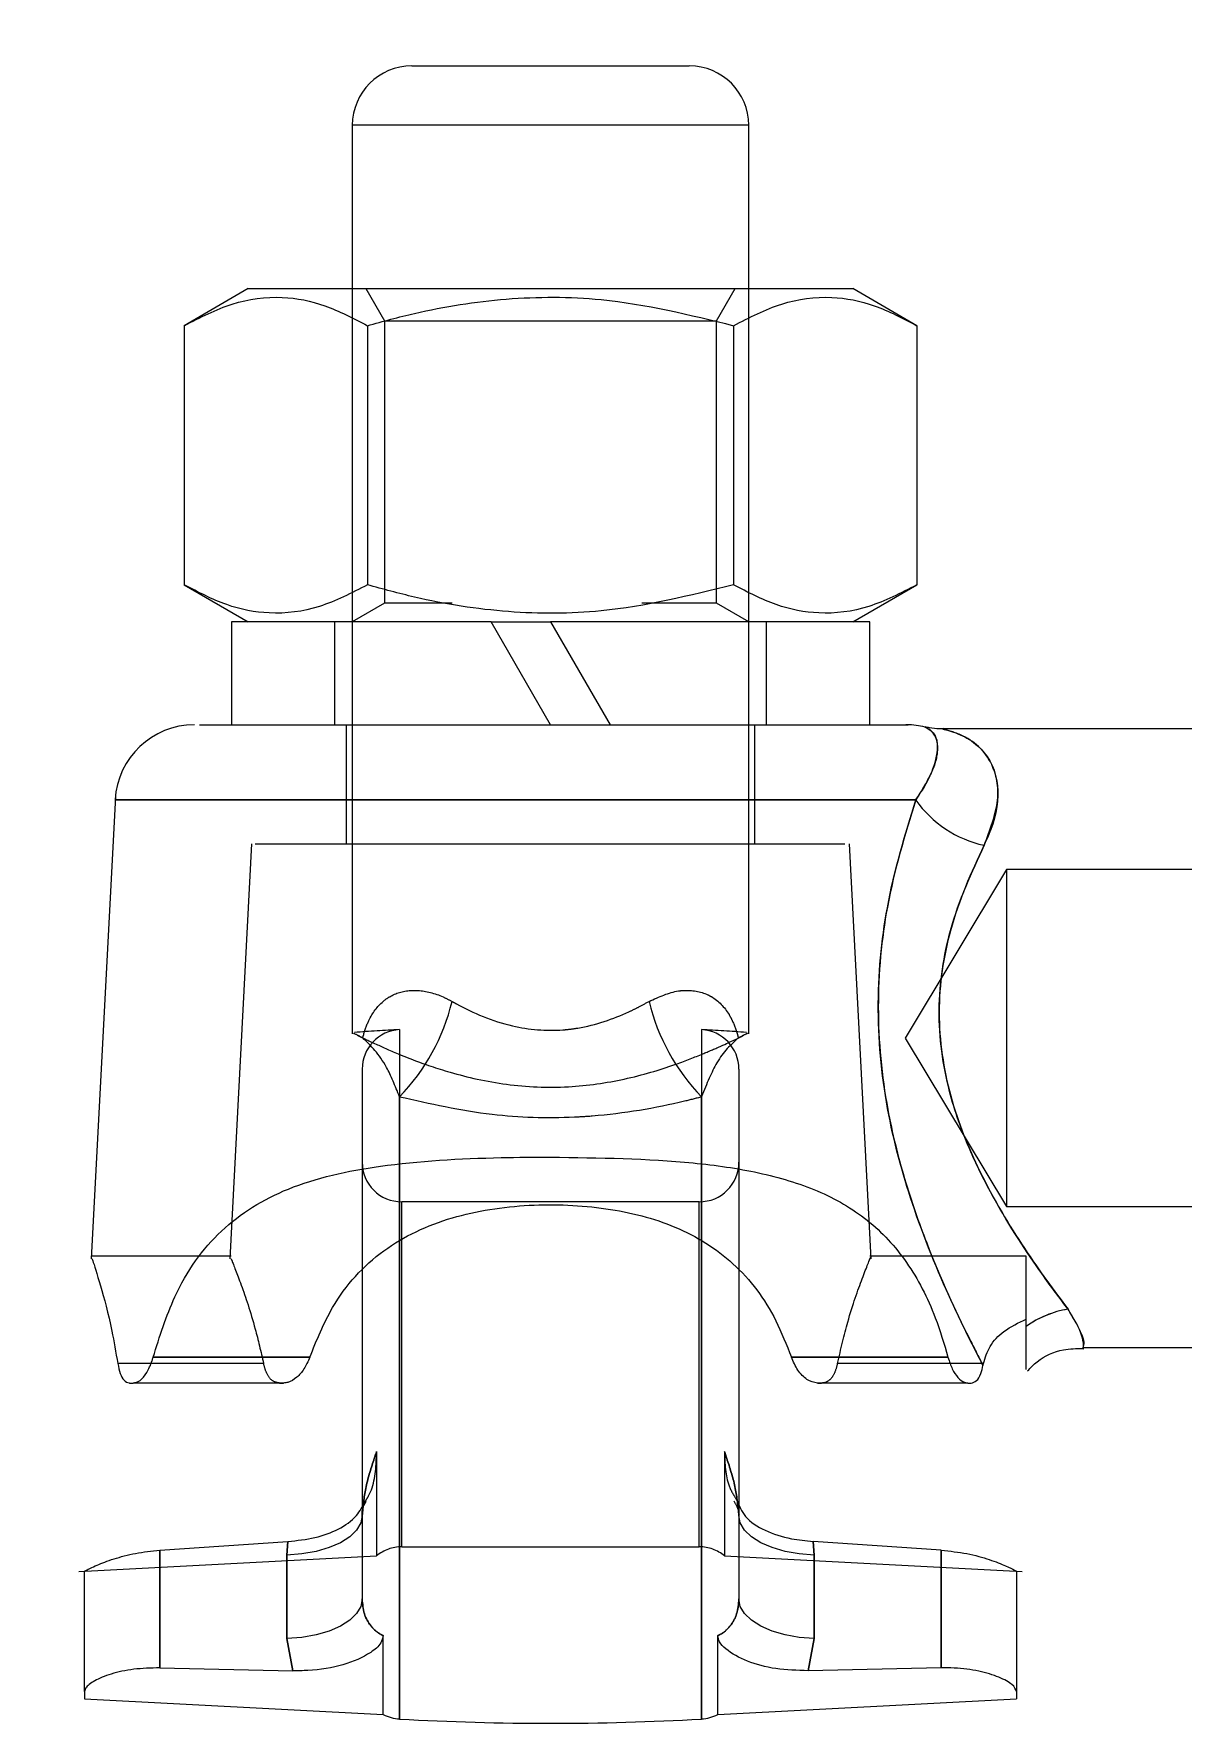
# Model space of a CAD drawing. Header units: millimetres. Extents: x 89051 to 218395, y -330386 to -125649.
# Drawn here: x 100499.5 to 100608, y -129227 to -129067.3 of the extents above; entities that cross this region are included whole.
import ezdxf

# ---------------------------------------------------------------- set-up
doc = ezdxf.new("R2010")
doc.units = ezdxf.units.MM
doc.header["$LTSCALE"] = 13
doc.linetypes.add('CENTER', pattern=[50.8, 31.75, -6.35, 6.35, -6.35])
doc.linetypes.add('HIDDEN', pattern=[9.525, 6.35, -3.175])
doc.layers.get('0').update_dxf_attribs({"color": 1, "linetype": 'CENTER'})
doc.layers.add('标注、文本', color=3, linetype='Continuous', lineweight=25)
doc.styles.get("Standard").update_dxf_attribs({"font": 'gbenor.shx', "bigfont": 'gbcbig.shx'})
doc.dimstyles.new('1-15', dxfattribs={"dimscale": 20, "dimtxt": 3.5, "dimasz": 2, "dimexe": 1.5, "dimexo": 0.5, "dimgap": 0.5, "dimtad": 1, "dimtoh": 1, "dimdec": 1, "dimdsep": 46, "dimtxsty": 'Standard', "dimcen": 2.5, "dimclrd": 3, "dimclre": 3, "dimclrt": 3, "dimadec": 0, "dimazin": 2, "dimtfac": 1, "dimtdec": 1, "dimtmove": 0, "dimatfit": 2, "dimfxl": 1, "dimarcsym": 0})

# ---------------------------------------------------------------- blocks, each defined once
blk = doc.blocks.new('*D558')
at = {"layer": 'Defpoints', "color": 0, "transparency": 16777216}
for p in [(100529.63, -129040.95), (100529.63, -129075.92), (100567.13, -129075.92)]:
    blk.add_point(p, dxfattribs=at)
at = {"layer": '标注、文本', "color": 3, "lineweight": -2, "transparency": 16777216}
for p, q in [((100529.63, -129065.92), (100529.63, -129010.95)), ((100567.13, -129065.92), (100567.13, -129010.95)), ((100489.63, -129040.95), (100324.59, -129040.95)), ((100567.13, -129040.95), (100529.63, -129040.95)), ((100607.13, -129040.95), (100647.13, -129040.95))]:
    blk.add_line(p, q, dxfattribs=at)
at = {"layer": '标注、文本', "color": 3, "transparency": 16777216}
for points in [[(100489.63, -129034.28), (100489.63, -129047.62), (100529.63, -129040.95)], [(100607.13, -129034.28), (100607.13, -129047.62), (100567.13, -129040.95)]]:
    blk.add_solid(points, dxfattribs=at)
at = {"layer": '标注、文本', "color": 3, "transparency": 16777216, "insert": (100387.11, -128995.95), "char_height": 70, "attachment_point": 5}
blk.add_mtext('M10', dxfattribs=at)

msp = doc.modelspace()

# ---------------------------------------------------------------- linework, layer by layer
at = {"color": 7, "linetype": 'Continuous', "lineweight": 15}
for p, q in [((100535.26, -129070.29), (100561.51, -129070.29)), ((100529.63, -129075.92), (100529.63, -129091.37)), ((100567.13, -129091.37), (100567.13, -129075.92)), ((100519.79, -129091.37), (100513.74, -129094.87)), ((100519.79, -129091.37), (100576.98, -129091.37)), ((100583.03, -129094.87), (100576.98, -129091.37)), ((100513.74, -129094.87), (100513.74, -129119.38)), ((100531.06, -129094.87), (100531.06, -129119.38)), ((100565.7, -129094.87), (100565.7, -129119.38)), ((100583.03, -129094.87), (100583.03, -129119.38)), ((100513.74, -129119.38), (100519.79, -129122.87)), ((100576.98, -129122.87), (100583.03, -129119.38)), ((100518.2, -129122.87), (100518.2, -129132.62)), ((100542.76, -129122.87), (100518.2, -129122.87)), ((100542.76, -129122.87), (100548.38, -129122.87)), ((100548.38, -129132.62), (100542.76, -129122.87)), ((100548.38, -129122.87), (100554.01, -129132.62)), ((100578.57, -129122.87), (100548.38, -129122.87)), ((100578.57, -129132.62), (100578.57, -129122.87)), ((100621.1, -129133), (100585.5, -129133)), ((100507.23, -129139.4), (100504.94, -129183.13)), ((100530.57, -129184.6), (100530.57, -129215.29)), ((100566.2, -129184.32), (100566.2, -129215.29)), ((100593.38, -129189.53), (100593.38, -129188.82)), ((100510.8, -129192.44), (100525.61, -129192.44)), ((100571.16, -129192.44), (100585.97, -129192.44)), ((100598.71, -129191.5), (100621.1, -129191.5)), ((100589.28, -129193.21), (100589.32, -129193.03)), ((100508.62, -129194.87), (100508.91, -129194.87)), ((100523.13, -129194.87), (100508.91, -129194.87)), ((100587.86, -129194.87), (100573.64, -129194.87)), ((100587.86, -129194.87), (100588.15, -129194.87)), ((100511.43, -129210.68), (100523.55, -129209.86)), ((100523.46, -129211.14), (100523.55, -129209.86)), ((100585.34, -129210.68), (100573.22, -129209.86)), ((100573.22, -129209.86), (100573.3, -129211.14)), ((100511.43, -129210.68), (100511.43, -129221.81)), ((100523.46, -129219.03), (100523.46, -129211.14)), ((100573.3, -129211.14), (100573.3, -129219.03)), ((100585.34, -129221.81), (100585.34, -129210.68)), ((100504.32, -129224.03), (100504.32, -129212.68)), ((100592.45, -129212.68), (100592.45, -129224.03)), ((100524.01, -129222.08), (100523.46, -129219.03)), ((100532.57, -129226.21), (100532.57, -129218.76)), ((100564.2, -129226.21), (100564.2, -129218.76)), ((100573.3, -129219.03), (100572.76, -129222.08)), ((100511.43, -129221.81), (100524.01, -129222.08)), ((100585.34, -129221.81), (100572.76, -129222.08)), ((100504.32, -129224.03), (100504.32, -129224.73)), ((100592.45, -129224.03), (100592.45, -129224.73)), ((100504.32, -129224.73), (100532.57, -129226.21)), ((100564.2, -129226.21), (100592.45, -129224.73))]:
    msp.add_line(p, q, dxfattribs=at)
at = {"color": 8, "linetype": 'Continuous', "lineweight": 15}
for p, q in [((100567.13, -129075.92), (100529.63, -129075.92)), ((100534.11, -129181.44), (100534.11, -129226.65)), ((100562.66, -129181.5), (100562.66, -129226.65))]:
    msp.add_line(p, q, dxfattribs=at)
at = {"color": 7, "linetype": 'HIDDEN', "lineweight": 0}
for p, q in [((100529.63, -129091.37), (100529.63, -129161.84)), ((100530.92, -129091.37), (100532.68, -129094.42)), ((100564.09, -129094.42), (100565.85, -129091.37)), ((100567.13, -129161.85), (100567.13, -129091.37)), ((100532.68, -129094.42), (100564.09, -129094.42)), ((100532.68, -129094.42), (100532.68, -129121.12)), ((100564.09, -129121.12), (100564.09, -129094.42)), ((100532.68, -129121.12), (100529.63, -129122.87)), ((100539.09, -129121.12), (100532.68, -129121.12)), ((100564.09, -129121.12), (100557.01, -129121.12)), ((100567.13, -129122.87), (100564.09, -129121.12)), ((100527.95, -129122.87), (100527.95, -129132.62)), ((100568.82, -129132.62), (100568.82, -129122.87)), ((100514.7, -129132.62), (100514.7, -129132.62)), ((100529.07, -129132.62), (100529.07, -129143.87)), ((100567.7, -129143.87), (100567.7, -129132.62)), ((100520.12, -129143.87), (100518.06, -129183.11)), ((100578.71, -129183.11), (100576.65, -129143.87)), ((100591.51, -129146.31), (100581.93, -129162.25)), ((100591.51, -129146.31), (100591.51, -129178.19)), ((100647.76, -129146.31), (100591.51, -129146.31)), ((100534.11, -129161.44), (100534.11, -129167.82)), ((100562.66, -129161.44), (100562.66, -129167.82)), ((100581.93, -129162.25), (100591.51, -129178.19)), ((100530.57, -129165.19), (100530.57, -129184.6)), ((100566.2, -129165.19), (100566.2, -129184.32)), ((100534.11, -129167.82), (100534.11, -129181.44)), ((100534.11, -129226.65), (100534.11, -129167.82)), ((100562.66, -129167.82), (100562.66, -129181.5)), ((100562.66, -129226.65), (100562.66, -129167.82)), ((100562.45, -129177.73), (100534.32, -129177.73)), ((100534.32, -129210.36), (100534.32, -129177.73)), ((100562.45, -129210.36), (100562.45, -129177.73)), ((100591.51, -129178.19), (100647.76, -129178.19)), ((100518.18, -129182.87), (100505.04, -129182.87)), ((100593.38, -129182.87), (100578.59, -129182.87)), ((100593.38, -129188.82), (100593.38, -129182.87)), ((100525.61, -129192.44), (100510.8, -129192.44)), ((100585.97, -129192.44), (100571.16, -129192.44)), ((100521.25, -129193.03), (100507.46, -129193.03)), ((100589.32, -129193.03), (100575.52, -129193.03)), ((100508.62, -129194.87), (100508.91, -129194.87)), ((100522.76, -129194.87), (100523.13, -129194.87)), ((100573.64, -129194.87), (100574.01, -129194.87)), ((100587.86, -129194.87), (100588.15, -129194.87)), ((100531.93, -129201.36), (100531.93, -129211.22)), ((100564.84, -129201.36), (100564.84, -129211.22)), ((100523.55, -129209.86), (100523.46, -129211.14)), ((100573.3, -129211.14), (100573.22, -129209.86)), ((100503.79, -129212.69), (100531.93, -129211.22)), ((100511.43, -129221.81), (100511.43, -129210.68)), ((100523.46, -129211.14), (100523.46, -129219.03)), ((100534.32, -129210.36), (100562.45, -129210.36)), ((100564.84, -129211.22), (100592.98, -129212.69)), ((100573.3, -129219.03), (100573.3, -129211.14)), ((100585.34, -129210.68), (100585.34, -129221.81)), ((100523.46, -129219.03), (100524.01, -129222.08)), ((100572.76, -129222.08), (100573.3, -129219.03))]:
    msp.add_line(p, q, dxfattribs=at)
at = {"color": 7, "linetype": 'Continuous', "lineweight": 15, "flags": 128}
for points in [[(100530.57, -129207.4), (100530.44, -129208.1), (100530.04, -129208.79), (100529.39, -129209.42), (100528.51, -129209.98), (100527.44, -129210.44), (100526.21, -129210.8), (100524.87, -129211.04), (100523.46, -129211.14)], [(100573.3, -129211.14), (100571.9, -129211.04), (100570.56, -129210.8), (100569.33, -129210.44), (100568.26, -129209.98), (100567.38, -129209.42), (100566.73, -129208.79), (100566.33, -129208.1), (100566.2, -129207.4)], [(100530.57, -129215.29), (100530.44, -129216), (100530.04, -129216.68), (100529.39, -129217.31), (100528.51, -129217.87), (100527.44, -129218.34), (100526.21, -129218.69), (100524.87, -129218.93), (100523.46, -129219.03)], [(100573.3, -129219.03), (100571.9, -129218.93), (100570.56, -129218.69), (100569.33, -129218.34), (100568.26, -129217.87), (100567.38, -129217.31), (100566.73, -129216.68), (100566.33, -129216), (100566.2, -129215.29)]]:
    msp.add_lwpolyline(points, dxfattribs=at)
at = {"color": 7, "linetype": 'HIDDEN', "lineweight": 0, "flags": 128}
for points in [[(100530.57, -129207.4), (100530.44, -129208.1), (100530.04, -129208.79), (100529.39, -129209.42), (100528.51, -129209.98), (100527.44, -129210.44), (100526.21, -129210.8), (100524.87, -129211.04), (100523.46, -129211.14)], [(100573.3, -129211.14), (100571.9, -129211.04), (100570.56, -129210.8), (100569.33, -129210.44), (100568.26, -129209.98), (100567.38, -129209.42), (100566.73, -129208.79), (100566.33, -129208.1), (100566.2, -129207.4)], [(100530.57, -129215.29), (100530.44, -129216), (100530.04, -129216.68), (100529.39, -129217.31), (100528.51, -129217.87), (100527.44, -129218.34), (100526.21, -129218.69), (100524.87, -129218.93), (100523.46, -129219.03)], [(100573.3, -129219.03), (100571.9, -129218.93), (100570.56, -129218.69), (100569.33, -129218.34), (100568.26, -129217.87), (100567.38, -129217.31), (100566.73, -129216.68), (100566.33, -129216), (100566.2, -129215.29)]]:
    msp.add_lwpolyline(points, dxfattribs=at)
at = {"color": 7, "linetype": 'Continuous', "lineweight": 15}
for centre, radius, start, end in [((100535.26, -129075.92), 5.62, 90, 180), ((100561.51, -129075.92), 5.62, 0, 90), ((100514.7, -129140.12), 7.5, 89.9999, 176.7374), ((100582.07, -129140.12), 7.5, 76.5294, 90), ((100591.67, -129133.54), 10.72, 215.276, 257.7202), ((100598.58, -129196.53), 8.72, 98.2545, 126.6116), ((100534.32, -129222.9), 3.75, 242.0656, 266.8056), ((100548.38, -128970.94), 256.11, 266.8056, 273.1944), ((100562.45, -129222.9), 3.75, 273.1944, 297.9344)]:
    msp.add_arc(centre, radius, start, end, dxfattribs=at)
at = {"color": 7, "linetype": 'HIDDEN', "lineweight": 0}
for centre, radius, start, end in [((100591.67, -129133.54), 10.72, 215.276, 257.7202), ((100519.95, -129154.16), 19.67, 316.0482, 346.4252), ((100576.82, -129154.16), 19.67, 193.5748, 223.9518), ((100548.38, -129417.15), 256.11, 93.1944, 94.1516), ((100534.32, -129165.19), 3.75, 93.1944, 180), ((100562.45, -129165.19), 3.75, 0, 86.8056), ((100548.38, -129417.15), 256.11, 85.8525, 86.8056), ((100534.32, -129173.98), 3.75, 180, 270), ((100562.45, -129173.98), 3.75, 270, 0), ((100598.58, -129196.53), 8.72, 98.2545, 126.6116), ((100534.32, -129214.11), 3.75, 90, 129.643), ((100562.45, -129214.11), 3.75, 50.357, 90)]:
    msp.add_arc(centre, radius, start, end, dxfattribs=at)
at = {"color": 7, "linetype": 'Continuous', "lineweight": 15}
for centre, start_param, end_param in [((100511.82, -129212.68), 4.711438, 4.712389), ((100584.95, -129212.68), 1.570796, 1.571747)]:
    msp.add_ellipse(centre, major_axis=(0, -15), ratio=0.5, start_param=start_param, end_param=end_param, dxfattribs=at)
for points, knots in [([(100513.74, -129094.87), (100515.25, -129094.09), (100518.29, -129092.53), (100522.79, -129091.95), (100527.09, -129092.79), (100529.73, -129094.17), (100531.06, -129094.87)], [0, 0, 0, 0, 0.264604, 0.534947, 0.765343, 1, 1, 1, 1]), ([(100531.06, -129094.87), (100532.55, -129094.46), (100536.85, -129093.29), (100544.24, -129092.12), (100554.48, -129092.11), (100561.55, -129093.84), (100565.7, -129094.87)], [0, 0, 0, 0, 0.131291, 0.380797, 0.636406, 1, 1, 1, 1]), ([(100565.7, -129094.87), (100567.21, -129094.09), (100570.25, -129092.53), (100574.75, -129091.95), (100579.05, -129092.79), (100581.69, -129094.17), (100583.03, -129094.87)], [0, 0, 0, 0, 0.264604, 0.534947, 0.765343, 1, 1, 1, 1]), ([(100531.06, -129119.38), (100529.56, -129120.16), (100526.52, -129121.72), (100522.02, -129122.29), (100517.71, -129121.45), (100515.07, -129120.08), (100513.74, -129119.38)], [0, 0, 0, 0, 0.264604, 0.534947, 0.765343, 1, 1, 1, 1]), ([(100565.7, -129119.38), (100561.55, -129120.4), (100554.56, -129122.12), (100544.31, -129122.14), (100536.92, -129120.98), (100532.55, -129119.79), (100531.06, -129119.38)], [0, 0, 0, 0, 0.363593, 0.612792, 0.86871, 1, 1, 1, 1]), ([(100583.03, -129119.38), (100581.52, -129120.16), (100578.48, -129121.72), (100573.98, -129122.29), (100569.68, -129121.45), (100567.04, -129120.08), (100565.7, -129119.38)], [0, 0, 0, 0, 0.264604, 0.534947, 0.765343, 1, 1, 1, 1]), ([(100515.18, -129132.62), (100515.18, -129132.62), (100515.19, -129132.62), (100519.54, -129132.62), (100526.51, -129132.62), (100535.42, -129132.62), (100543.85, -129132.62), (100552.8, -129132.62), (100560.4, -129132.62), (100567.39, -129132.62), (100572.4, -129132.62), (100576.57, -129132.62), (100580.53, -129132.62), (100582.75, -129132.62), (100582.01, -129132.62), (100581.98, -129132.62)], [0, 0, 0, 0, 0.083522, 0.193798, 0.292408, 0.3841, 0.476004, 0.519801, 0.621136, 0.679781, 0.738475, 0.802606, 0.866782, 0.994951, 1, 1, 1, 1]), ([(100585.5, -129132.98), (100585.38, -129132.99), (100584.96, -129133.01), (100584.39, -129132.94), (100583.95, -129132.85), (100583.81, -129132.82)], [0, 0, 0, 0, 0.208467, 0.750038, 1, 1, 1, 1]), ([(100589.28, -129193.21), (100588.37, -129191.42), (100586.25, -129187.25), (100582.81, -129179.1), (100580.09, -129169.49), (100579.05, -129159.6), (100580.04, -129149.1), (100581.91, -129143.02), (100582.92, -129139.73)], [0, 0, 0, 0, 0.139514, 0.3243, 0.481762, 0.645733, 0.808421, 1, 1, 1, 1]), ([(100589.39, -129144.01), (100588.2, -129146.59), (100586.04, -129151.24), (100584.73, -129159.81), (100585.95, -129167.87), (100589.07, -129175.51), (100593.39, -129182.62), (100595.99, -129186.11), (100597.33, -129187.9)], [0, 0, 0, 0, 0.182869, 0.330834, 0.479144, 0.627187, 0.808681, 1, 1, 1, 1]), ([(100510.8, -129192.44), (100511.42, -129190.47), (100512.9, -129185.77), (100516.97, -129180.09), (100523.53, -129176.06), (100532.54, -129174.05), (100541.31, -129173.55), (100546.83, -129173.51), (100548.38, -129173.5)], [0, 0, 0, 0, 0.128291, 0.306114, 0.486238, 0.683626, 0.910693, 1, 1, 1, 1]), ([(100548.38, -129173.5), (100552.98, -129173.57), (100559.88, -129173.67), (100568.16, -129174.86), (100573.75, -129176.53), (100578.5, -129179.26), (100582.22, -129183.29), (100584.61, -129187.86), (100585.6, -129191.17), (100585.97, -129192.44)], [0, 0, 0, 0, 0.261736, 0.392969, 0.524295, 0.655604, 0.786629, 0.918439, 1, 1, 1, 1]), ([(100525.61, -129192.44), (100526.27, -129190.82), (100527.9, -129186.82), (100532.24, -129182.06), (100538.77, -129178.98), (100546.24, -129177.83), (100553.68, -129178.14), (100560.43, -129179.87), (100565.97, -129183.35), (100569.37, -129187.86), (100570.7, -129191.26), (100571.16, -129192.44)], [0, 0, 0, 0, 0.089615, 0.221363, 0.348002, 0.468039, 0.583548, 0.696763, 0.813445, 0.935236, 1, 1, 1, 1]), ([(100505.04, -129183.13), (100505.03, -129183.12), (100505.02, -129183.08), (100505.79, -129185.47), (100506.77, -129189.04), (100507.27, -129191.97), (100507.46, -129193.03)], [0, 0, 0, 0, 0.199016, 0.505149, 0.821936, 1, 1, 1, 1]), ([(100589.32, -129193.03), (100589.49, -129192.47), (100589.86, -129191.3), (100591.27, -129189.82), (100592.64, -129189.17), (100593.38, -129188.82)], [0, 0, 0, 0, 0.292573, 0.614726, 1, 1, 1, 1]), ([(100593.38, -129193.6), (100593.38, -129193.52), (100593.38, -129193.38), (100593.38, -129191.3), (100593.38, -129189.81), (100593.38, -129189.53)], [0, 0, 0, 0, 0.4993083, 0.9062927, 1, 1, 1, 1]), ([(100508.91, -129194.87), (100509.13, -129194.82), (100509.56, -129194.72), (100510.21, -129193.95), (100510.61, -129193.09), (100510.77, -129192.54), (100510.8, -129192.44)], [0, 0, 0, 0, 0.311905, 0.623821, 0.931284, 1, 1, 1, 1]), ([(100525.61, -129192.44), (100525.44, -129192.83), (100525.1, -129193.6), (100524.36, -129194.41), (100523.68, -129194.82), (100523.27, -129194.86), (100523.13, -129194.87)], [0, 0, 0, 0, 0.267328, 0.533113, 0.842483, 1, 1, 1, 1]), ([(100573.64, -129194.87), (100573.31, -129194.8), (100572.67, -129194.67), (100571.75, -129193.77), (100571.35, -129192.86), (100571.16, -129192.44)], [0, 0, 0, 0, 0.3698867, 0.7034555, 1, 1, 1, 1]), ([(100585.97, -129192.44), (100586.1, -129192.83), (100586.35, -129193.6), (100586.92, -129194.41), (100587.44, -129194.82), (100587.75, -129194.86), (100587.86, -129194.87)], [0, 0, 0, 0, 0.271472, 0.541974, 0.837873, 1, 1, 1, 1]), ([(100593.5, -129193.73), (100593.79, -129193.42), (100594.71, -129192.46), (100596.58, -129191.62), (100598.11, -129191.61), (100598.72, -129191.61)], [0, 0, 0, 0, 0.216465, 0.685811, 1, 1, 1, 1]), ([(100507.46, -129193.03), (100507.53, -129193.36), (100507.66, -129194.04), (100508.04, -129194.66), (100508.39, -129194.86), (100508.59, -129194.87), (100508.62, -129194.87)], [0, 0, 0, 0, 0.309294, 0.618055, 0.94119, 1, 1, 1, 1]), ([(100588.15, -129194.87), (100588.33, -129194.83), (100588.69, -129194.74), (100589.08, -129194.1), (100589.22, -129193.47), (100589.28, -129193.21)], [0, 0, 0, 0, 0.366385, 0.73366, 1, 1, 1, 1]), ([(100523.55, -129209.86), (100524.42, -129209.76), (100526.16, -129209.57), (100528.41, -129208.74), (100530.05, -129207.6), (100530.63, -129206.51), (100530.88, -129206.03)], [0, 0, 0, 0, 0.260672, 0.521157, 0.787349, 1, 1, 1, 1]), ([(100565.97, -129205.9), (100566.21, -129206.46), (100566.73, -129207.7), (100568.6, -129208.87), (100570.88, -129209.62), (100572.52, -129209.79), (100573.22, -129209.86)], [0, 0, 0, 0, 0.231812, 0.512298, 0.79357, 1, 1, 1, 1]), ([(100504.32, -129212.67), (100504.35, -129212.65), (100504.44, -129212.6), (100505.32, -129212.14), (100507, -129211.5), (100509.09, -129210.93), (100510.65, -129210.76), (100511.43, -129210.68)], [0, 0, 0, 0, 0.15553, 0.390958, 0.598532, 0.800532, 1, 1, 1, 1]), ([(100585.34, -129210.68), (100586.16, -129210.77), (100587.81, -129210.95), (100589.96, -129211.56), (100591.5, -129212.18), (100592.33, -129212.6), (100592.41, -129212.64), (100592.45, -129212.67)], [0, 0, 0, 0, 0.212122, 0.424388, 0.632518, 0.834235, 1, 1, 1, 1]), ([(100530.57, -129215.29), (100530.61, -129215.77), (100530.68, -129216.7), (100531.34, -129217.89), (100532.06, -129218.51), (100532.5, -129218.73), (100532.57, -129218.76)], [0, 0, 0, 0, 0.33564, 0.650076, 0.94656, 1, 1, 1, 1]), ([(100564.2, -129218.76), (100564.27, -129218.73), (100564.71, -129218.51), (100565.43, -129217.89), (100566.08, -129216.7), (100566.16, -129215.77), (100566.2, -129215.29)], [0, 0, 0, 0, 0.05344, 0.349924, 0.66436, 1, 1, 1, 1]), ([(100532.57, -129218.76), (100532.51, -129219), (100532.36, -129219.62), (100531.07, -129220.64), (100528.85, -129221.62), (100526.16, -129222.08), (100524.49, -129222.08), (100524.01, -129222.08)], [0, 0, 0, 0, 0.0997822, 0.2577358, 0.5631336, 0.8761849, 1, 1, 1, 1]), ([(100572.76, -129222.08), (100571.71, -129222.05), (100569.63, -129221.99), (100566.95, -129221.25), (100565.23, -129220.32), (100564.33, -129219.43), (100564.24, -129218.96), (100564.2, -129218.76)], [0, 0, 0, 0, 0.272264, 0.543354, 0.806307, 0.917665, 1, 1, 1, 1]), ([(100511.43, -129221.81), (100510.59, -129221.83), (100508.91, -129221.87), (100506.74, -129222.37), (100505.16, -129223.03), (100504.41, -129223.63), (100504.35, -129223.92), (100504.32, -129224.03)], [0, 0, 0, 0, 0.219315, 0.438629, 0.657824, 0.877172, 1, 1, 1, 1]), ([(100592.45, -129224.03), (100592.37, -129223.82), (100592.2, -129223.41), (100590.9, -129222.68), (100588.97, -129222.09), (100586.99, -129221.81), (100585.74, -129221.81), (100585.34, -129221.81)], [0, 0, 0, 0, 0.226703, 0.453689, 0.674639, 0.893771, 1, 1, 1, 1])]:
    msp.add_open_spline(points, degree=3, knots=knots, dxfattribs=at)
at = {"color": 8, "linetype": 'Continuous', "lineweight": 15}
for points, knots in [([(100582.92, -129139.73), (100583.21, -129139.31), (100584.19, -129137.86), (100585.05, -129135.51), (100585.05, -129133.48), (100583.77, -129132.82), (100583.8, -129132.84), (100583.81, -129132.84)], [0, 0, 0, 0, 0.089163, 0.303876, 0.580335, 0.922227, 1, 1, 1, 1]), ([(100585.5, -129133.02), (100585.47, -129133.02), (100585.41, -129133), (100585.88, -129133.11), (100587.13, -129133.47), (100589.29, -129134.77), (100590.89, -129137.42), (100590.68, -129141.13), (100589.69, -129143.34), (100589.39, -129144.01)], [0, 0, 0, 0, 0.033425, 0.063804, 0.220681, 0.380977, 0.663809, 0.897661, 1, 1, 1, 1]), ([(100582.92, -129139.73), (100581.28, -129139.73), (100578.19, -129139.73), (100572, -129139.73), (100565.42, -129139.73), (100558.35, -129139.73), (100551.56, -129139.73), (100542.72, -129139.73), (100532.26, -129139.73), (100521.37, -129139.73), (100512.83, -129139.73), (100508.61, -129139.73), (100507.18, -129139.73), (100507.33, -129139.73), (100507.37, -129139.73)], [0, 0, 0, 0, 0.08065, 0.152535, 0.227178, 0.290918, 0.356985, 0.413245, 0.530447, 0.64536, 0.766539, 0.899876, 0.972415, 1, 1, 1, 1]), ([(100597.33, -129187.9), (100597.78, -129188.67), (100599.01, -129190.8), (100598.83, -129191.22), (100598.71, -129191.5)], [0, 0, 0, 0, 0.360768, 1, 1, 1, 1])]:
    msp.add_open_spline(points, degree=3, knots=knots, dxfattribs=at)
at = {"color": 7, "linetype": 'HIDDEN', "lineweight": 0}
for points, knots in [([(100583.81, -129132.84), (100583.8, -129132.83), (100583.75, -129132.81), (100584.65, -129133.2), (100585.15, -129134.41), (100584.7, -129136.86), (100583.5, -129138.79), (100582.92, -129139.73)], [0, 0, 0, 0, 0.069941, 0.258386, 0.588374, 0.800094, 1, 1, 1, 1]), ([(100589.39, -129144.01), (100589.95, -129142.54), (100591.07, -129139.58), (100590.16, -129135.65), (100587.92, -129133.67), (100585.52, -129133.02), (100585.51, -129133.02), (100585.5, -129133.02)], [0, 0, 0, 0, 0.2248592, 0.449181, 0.7757164, 0.9433115, 1, 1, 1, 1]), ([(100507.37, -129139.73), (100507.36, -129139.73), (100507.33, -129139.73), (100508.86, -129139.73), (100511.81, -129139.73), (100516.24, -129139.73), (100521.75, -129139.73), (100528.26, -129139.73), (100536.91, -129139.73), (100544.25, -129139.73), (100553.03, -129139.73), (100561.62, -129139.73), (100572.76, -129139.73), (100579.45, -129139.73), (100582.32, -129139.73), (100582.92, -129139.73)], [0, 0, 0, 0, 0.046837, 0.123612, 0.202712, 0.278721, 0.357448, 0.427276, 0.499788, 0.618459, 0.624798, 0.738528, 0.850784, 0.968999, 1, 1, 1, 1]), ([(100582.92, -129139.73), (100581.91, -129143), (100580.06, -129149), (100579.07, -129159.31), (100579.92, -129168.15), (100581.79, -129175.62), (100584.42, -129183.16), (100587.18, -129189.12), (100588.85, -129192.36), (100589.28, -129193.21)], [0, 0, 0, 0, 0.190655, 0.349569, 0.509461, 0.622936, 0.736509, 0.93138, 1, 1, 1, 1]), ([(100520.44, -129143.87), (100520.59, -129143.87), (100520.83, -129143.87), (100524.05, -129143.87), (100528.23, -129143.87), (100534.81, -129143.87), (100543.6, -129143.87), (100552.41, -129143.87), (100560.12, -129143.87), (100566.9, -129143.87), (100572.51, -129143.87), (100576.21, -129143.87), (100576.21, -129143.87), (100576.21, -129143.87)], [0, 0, 0, 0, 0.116595, 0.187337, 0.26069, 0.358772, 0.457465, 0.541866, 0.619663, 0.702045, 0.797172, 0.909851, 1, 1, 1, 1]), ([(100597.33, -129187.9), (100596.53, -129186.83), (100594.42, -129184.03), (100590.91, -129178.73), (100587.89, -129172.72), (100585.75, -129166.81), (100584.76, -129159.57), (100586.08, -129151.17), (100588.2, -129146.58), (100589.39, -129144.01)], [0, 0, 0, 0, 0.120329, 0.314072, 0.419625, 0.529073, 0.673506, 0.818062, 1, 1, 1, 1]), ([(100530.63, -129162.23), (100530.65, -129162.15), (100530.8, -129161.55), (100531.29, -129160.22), (100532.16, -129159.03), (100533.49, -129158.08), (100534.63, -129157.73), (100536.35, -129157.73), (100537.71, -129158.07), (100538.79, -129158.63), (100539.07, -129158.78)], [0, 0, 0, 0, 0.019768, 0.152009, 0.376167, 0.45631, 0.662525, 0.72607, 0.928813, 1, 1, 1, 1]), ([(100539.07, -129158.78), (100539.21, -129158.86), (100540.91, -129159.81), (100544.28, -129161.27), (100548.07, -129161.6), (100550.12, -129161.42), (100552.32, -129161.13), (100554.63, -129160.33), (100556.74, -129159.31), (100557.35, -129158.97), (100557.7, -129158.78)], [0, 0, 0, 0, 0.025388, 0.321228, 0.556709, 0.571535, 0.626414, 0.885089, 0.935936, 1, 1, 1, 1]), ([(100557.7, -129158.78), (100558.64, -129158.35), (100559.74, -129157.85), (100561.64, -129157.67), (100562.71, -129157.86), (100564.18, -129158.63), (100564.97, -129159.45), (100565.69, -129160.8), (100565.96, -129161.55), (100566.12, -129162.15), (100566.14, -129162.23)], [0, 0, 0, 0, 0.23485, 0.273776, 0.503367, 0.54344, 0.787346, 0.847818, 0.98021, 1, 1, 1, 1]), ([(100530.63, -129162.23), (100530.24, -129162.03), (100529.61, -129161.72), (100529.79, -129161.81), (100529.86, -129161.84)], [0, 0, 0, 0, 0.636417, 1, 1, 1, 1]), ([(100530.1, -129161.96), (100530.59, -129162.21), (100531.45, -129162.64), (100533.31, -129163.45), (100534.11, -129163.79)], [0, 0, 0, 0, 0.569646, 1, 1, 1, 1]), ([(100534.11, -129167.82), (100534.11, -129167.81), (100533.69, -129166.76), (100532.63, -129164.17), (100531.4, -129162.98), (100530.63, -129162.23)], [0, 0, 0, 0, 0.002447, 0.372483, 1, 1, 1, 1]), ([(100562.66, -129163.79), (100563.23, -129163.55), (100565.11, -129162.75), (100566.03, -129162.29), (100566.67, -129161.96)], [0, 0, 0, 0, 0.3036875, 1, 1, 1, 1]), ([(100566.14, -129162.23), (100565.44, -129162.87), (100564.19, -129164.02), (100563.16, -129166.56), (100562.66, -129167.81), (100562.66, -129167.82)], [0, 0, 0, 0, 0.557787, 0.997553, 1, 1, 1, 1]), ([(100566.9, -129161.85), (100566.97, -129161.81), (100567.16, -129161.72), (100566.53, -129162.03), (100566.14, -129162.23)], [0, 0, 0, 0, 0.368745, 1, 1, 1, 1]), ([(100534.11, -129163.79), (100534.54, -129163.97), (100535.93, -129164.53), (100539.14, -129165.63), (100544.13, -129166.78), (100549.98, -129167.03), (100555.53, -129166.21), (100559.76, -129164.94), (100561.84, -129164.12), (100562.66, -129163.79)], [0, 0, 0, 0, 0.059142, 0.19591, 0.373095, 0.550947, 0.716442, 0.889189, 1, 1, 1, 1]), ([(100562.66, -129167.82), (100562.13, -129167.95), (100558.89, -129168.78), (100554.78, -129169.49), (100548.63, -129169.87), (100542.25, -129169.68), (100536.98, -129168.47), (100534.11, -129167.82)], [0, 0, 0, 0, 0.059845, 0.367115, 0.424332, 0.68662, 1, 1, 1, 1]), ([(100575.52, -129193.03), (100575.84, -129191.66), (100576.62, -129188.37), (100577.93, -129184.76), (100578.73, -129182.79), (100578.62, -129183.05), (100578.59, -129183.12)], [0, 0, 0, 0, 0.232525, 0.561446, 0.891546, 1, 1, 1, 1]), ([(100518.18, -129183.12), (100518.17, -129183.11), (100518.17, -129183.09), (100519.09, -129185.43), (100520.3, -129188.94), (100520.99, -129191.9), (100521.25, -129193.03)], [0, 0, 0, 0, 0.199474, 0.497182, 0.809084, 1, 1, 1, 1]), ([(100598.71, -129191.5), (100598.71, -129191.5), (100598.79, -129191.99), (100599.01, -129190.63), (100597.79, -129188.65), (100597.33, -129187.9)], [0, 0, 0, 0, 0.001457, 0.625597, 1, 1, 1, 1]), ([(100522.76, -129194.87), (100522.52, -129194.83), (100522.04, -129194.73), (100521.52, -129194.04), (100521.33, -129193.33), (100521.25, -129193.03)], [0, 0, 0, 0, 0.36243, 0.726288, 1, 1, 1, 1]), ([(100575.52, -129193.03), (100575.43, -129193.36), (100575.25, -129194.03), (100574.77, -129194.65), (100574.33, -129194.86), (100574.06, -129194.87), (100574.01, -129194.87)], [0, 0, 0, 0, 0.302487, 0.604177, 0.927744, 1, 1, 1, 1]), ([(100530.57, -129207.4), (100530.66, -129206.54), (100530.83, -129204.74), (100531.46, -129202.77), (100531.84, -129201.62), (100531.93, -129201.36)], [0, 0, 0, 0, 0.4134228, 0.8636555, 1, 1, 1, 1]), ([(100531.93, -129201.36), (100531.84, -129201.62), (100531.46, -129202.77), (100530.83, -129204.74), (100530.66, -129206.54), (100530.57, -129207.4)], [0, 0, 0, 0, 0.1363445, 0.5865772, 1, 1, 1, 1]), ([(100530.88, -129206.03), (100530.98, -129205.87), (100531.69, -129204.8), (100531.89, -129203.1), (100531.92, -129201.59), (100531.93, -129201.36)], [0, 0, 0, 0, 0.1294795, 0.8669301, 1, 1, 1, 1]), ([(100564.84, -129201.36), (100564.93, -129201.62), (100565.3, -129202.77), (100565.94, -129204.74), (100566.11, -129206.54), (100566.2, -129207.4)], [0, 0, 0, 0, 0.136344, 0.586577, 1, 1, 1, 1]), ([(100566.2, -129207.4), (100566.11, -129206.54), (100565.94, -129204.74), (100565.3, -129202.77), (100564.93, -129201.62), (100564.84, -129201.36)], [0, 0, 0, 0, 0.413423, 0.863656, 1, 1, 1, 1]), ([(100564.84, -129201.36), (100564.87, -129202.5), (100564.93, -129204.24), (100565.71, -129205.48), (100565.97, -129205.9)], [0, 0, 0, 0, 0.662203, 1, 1, 1, 1]), ([(100530.59, -129207.63), (100530.58, -129207.53), (100530.57, -129207.18), (100530.55, -129206.62), (100530.94, -129206.1), (100530.95, -129206.08)], [0, 0, 0, 0, 0.274049, 0.970483, 1, 1, 1, 1]), ([(100565.73, -129206.02), (100565.89, -129206.33), (100566.26, -129207.03), (100566.21, -129207.42), (100566.18, -129207.63)], [0, 0, 0, 0, 0.437675, 1, 1, 1, 1]), ([(100532.57, -129218.76), (100532.5, -129218.73), (100532.06, -129218.51), (100531.34, -129217.89), (100530.68, -129216.7), (100530.61, -129215.77), (100530.57, -129215.29)], [0, 0, 0, 0, 0.05344, 0.349924, 0.66436, 1, 1, 1, 1]), ([(100566.2, -129215.29), (100566.16, -129215.77), (100566.08, -129216.7), (100565.43, -129217.89), (100564.71, -129218.51), (100564.27, -129218.73), (100564.2, -129218.76)], [0, 0, 0, 0, 0.33564, 0.650076, 0.94656, 1, 1, 1, 1])]:
    msp.add_open_spline(points, degree=3, knots=knots, dxfattribs=at)

# ---------------------------------------------------------------- dimensions: what is measured, and where the dimension line sits
at = {"layer": '标注、文本'}
dim = msp.add_linear_dim(base=(100529.63, -129040.95), p1=(100567.13, -129075.92), p2=(100529.63, -129075.92), text='M10', dimstyle='1-15', dxfattribs=at)
dim.commit()
dim.dimension.update_dxf_attribs({"geometry": '*D558', "text_midpoint": (100387.11, -128995.95)})

doc.saveas('drawing.dxf')
